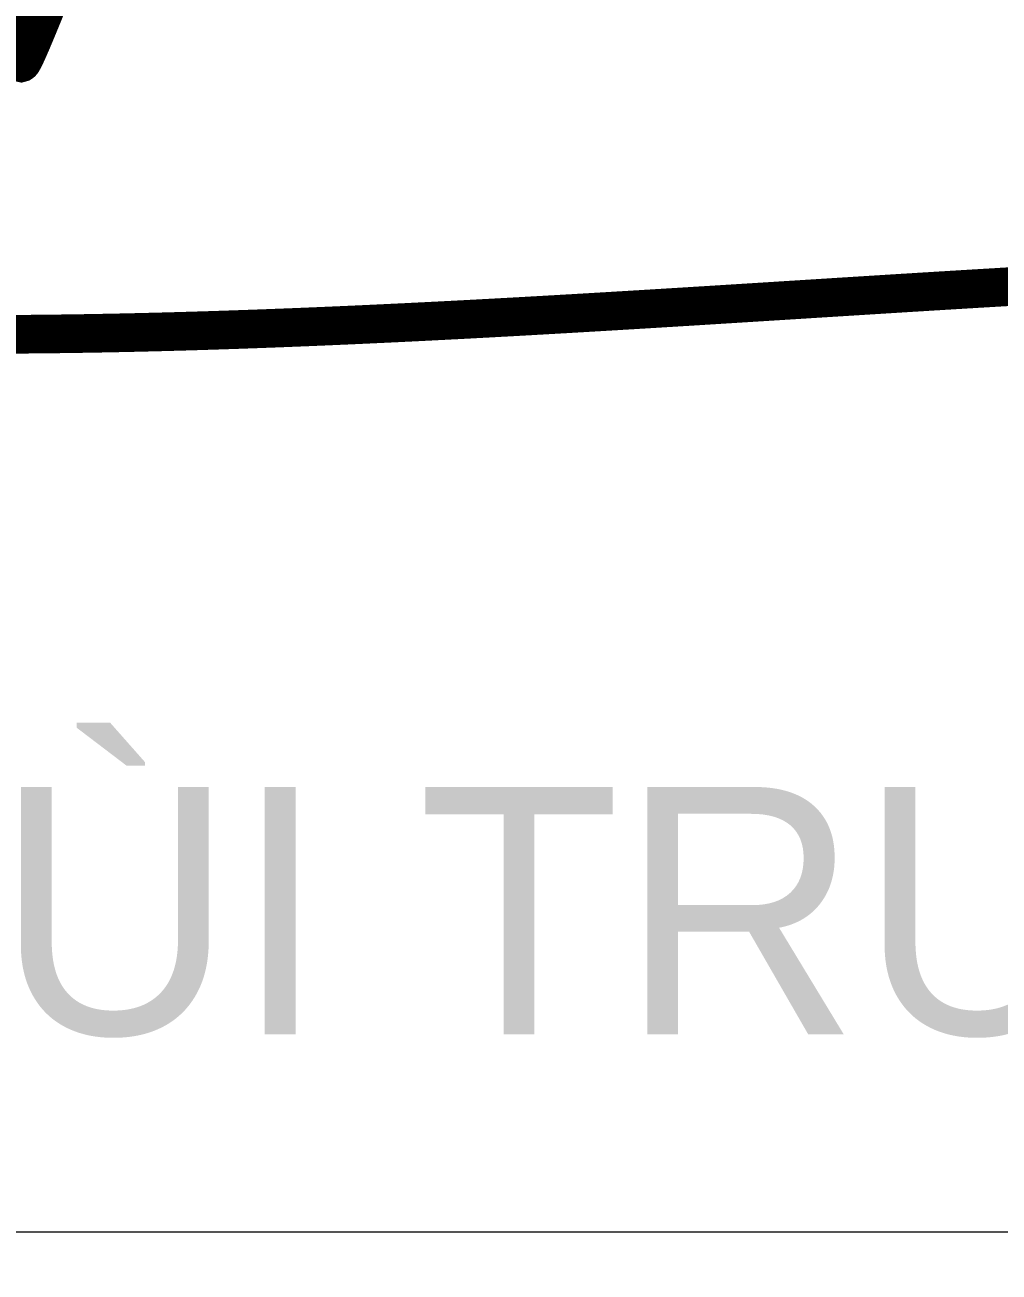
# Model space of a CAD drawing. Header units: millimetres. Extents: x -182770 to 489476, y -561170 to -280028.
# Drawn here: x -30519.6 to -30204.6, y -520787.8 to -520384.4 of the extents above; entities that cross this region are included whole.
import ezdxf
from ezdxf.enums import TextEntityAlignment as Align

# ---------------------------------------------------------------- set-up
doc = ezdxf.new("R2010")
doc.units = ezdxf.units.MM
doc.header["$MEASUREMENT"] = 0
for name, color, linetype, lineweight in [('ISO', 153, 'Continuous', 13), ('Khungten_LCDI', 7, 'Continuous', 5), ('LC ISO', 153, 'Continuous', 13), ('LC Net thay', 63, 'Continuous', 25), ('LC Text1', 3, 'Continuous', 20)]:
    doc.layers.add(name, color=color, linetype=linetype, lineweight=lineweight)
doc.styles.add('Khungten', font='VHAVAN.TTF', dxfattribs={"width": 0.9, "height": 5000})
doc.styles.add('LC 1', font='VHAVANB.TTF')
doc.styles.add('Title', font='VHBLACK.TTF', dxfattribs={"width": 0.8})
doc.styles.add('VNAVANTH', font='VHAVANB.TTF', dxfattribs={"width": 0.6})

# ---------------------------------------------------------------- blocks, each defined once
blk = doc.blocks.new('Mr. Giang')
at = {"layer": 'LC ISO', "const_width": 50}
for points in [[(1082.078962507378, 229.1612166476223), (1081.832122151413, 227.1913895410669), (1081.567306426012, 225.2051223751068), (1081.283912139526, 223.2018199735717), (1080.981336100314, 221.1808871602756), (1080.572569477845, 218.6128868013183), (1080.316371272905, 217.0840084217085), (1079.9543647927, 215.0097026074917), (1079.574478864103, 212.9220045664973), (1079.178242768714, 210.8241184053994), (1078.76718578812, 208.7192482308436), (1078.342837203925, 206.6105981495176), (1077.906726297723, 204.5013722680518), (1077.460382351111, 202.3947746931348), (1077.005334645681, 200.294009531412), (1076.543112463033, 198.2022808895424), (1076.075245084764, 196.1227928741996), (1075.603261792466, 194.0587495920292), (1075.128691867733, 192.0133551497054), (1074.653064592169, 189.9898136538866), (1074.177909247366, 187.9913292112475), (1073.70475511492, 186.0211059284181), (1073.23513147643, 184.0823479120868), (1072.770567613484, 182.1782592688995), (1072.312592807685, 180.3120441055292), (1071.862736340627, 178.4869065286358), (1071.42252749391, 176.7060506448779), (1070.993495549122, 174.9726805609016), (1070.577169787864, 173.290000383395), (1070.175079491734, 171.6612142190172), (1069.788753942323, 170.0895261743987), (1069.419722421233, 168.5781403562425), (1069.069514210054, 167.1302608711793), (1068.739658590385, 165.749091825883), (1068.43168484382, 164.4378373269982), (1068.147122251958, 163.1997014812138), (1067.887500096396, 162.0378883951886), (1067.654347658728, 160.955602175568), (1067.422930459875, 159.8235844376526), (1067.2733688161, 159.0419750361336), (1067.126978379117, 158.2133820139883), (1067.009668888846, 157.4692235398868), (1066.921085476269, 156.808453377647), (1066.860873272376, 156.2300252910423), (1066.82867740815, 155.7328930438906), (1066.82414301458, 155.31601039995), (1066.846915222648, 154.9783311230394), (1066.896639163341, 154.7188089769467), (1066.972959967647, 154.5363977254744), (1067.07552276655, 154.4300511323963), (1067.203972691034, 154.3987229615161), (1067.357954872089, 154.4413669766356), (1067.537114440697, 154.5569369415441), (1067.741096527848, 154.7443866200292), (1067.969546264522, 155.0026697758946), (1068.222108781712, 155.3307401729277), (1068.498429210396, 155.7275515749179), (1068.798152681569, 156.1920577456814), (1069.120924326207, 156.7232124489788), (1069.466389275304, 157.3199694486263), (1069.83419265984, 157.9812825084132), (1070.223979610803, 158.7061053921277), (1070.63539525918, 159.4933918635723), (1071.068084735958, 160.3420956865499), (1071.521693172118, 161.2511706248201), (1071.995865698651, 162.2195704422145), (1072.490247446535, 163.2462489024933), (1073.004483546769, 164.3301597694869), (1073.538219130326, 165.470256806956), (1074.091099328198, 166.6654937787174), (1074.662769271369, 167.9148244485599), (1075.252874090826, 169.2172025802565), (1075.861058917553, 170.5715819376254), (1076.486968882541, 171.9769162844689), (1077.130249116767, 173.4321593845472), (1077.790544751223, 174.9362650016769), (1078.467500916895, 176.4881868996463), (1079.16076274477, 178.0868788422584), (1079.869975365827, 179.7312945932876), (1080.594783911059, 181.4203879165507), (1081.334833511451, 183.1531125758213), (1082.089769297983, 184.9284223349034), (1082.859236401642, 186.7452709575849), (1083.642879953422, 188.6026122076677), (1084.440345084302, 190.499399848941), (1085.251276925268, 192.4345876452082), (1086.075320607309, 194.4071293602566), (1086.912121261407, 196.4159787578605), (1087.761324018549, 198.4600896018524), (1088.622574009724, 200.5384156559904), (1089.495516365915, 202.6499106840927), (1090.379796218105, 204.7935284499335), (1091.275058697287, 206.9682227173291), (1092.180948934439, 209.1729472500545), (1093.097112060555, 211.4066558119114), (1094.023193206613, 213.6683021666893), (1094.958837503602, 215.9568400781905), (1095.90369008251, 218.2712233102033), (1096.85739607432, 220.6104056265164), (1097.81960061002, 222.9733407909321), (1098.789948820597, 225.3589825672536), (1099.768085837028, 227.7662847192409), (1100.753656790309, 230.1942010107251)], [(1042.641927763303, -196.9960893671523), (1053.276533005192, -196.9413399229088), (1063.919496347768, -196.8732804758765), (1074.570690287615, -196.7920533717115), (1085.229987321323, -196.6978009560553), (1095.897259945486, -196.5906655745639), (1106.572380656686, -196.4707895728934), (1117.255221951513, -196.3383152966853), (1127.945656326556, -196.1933850915811), (1138.643556278399, -196.0361413032369), (1149.348794303638, -195.8667262773088), (1160.061242898857, -195.6852823594527), (1170.780774560641, -195.4919518952956), (1181.507261785584, -195.2868772305083), (1192.240577070272, -195.070200710732), (1202.980592911292, -194.842064681623), (1213.727181805236, -194.6026114888227), (1224.480216248689, -194.3519834779872), (1235.239568738238, -194.090322994758), (1246.005111770475, -193.8177723847912), (1256.776717841985, -193.5344739937427), (1267.554259449356, -193.2405701672542), (1278.337609089183, -192.9362032509671), (1289.126639258044, -192.621515590552), (1299.921222452536, -192.2966495316505), (1310.721231169242, -191.961747419904), (1321.526537904756, -191.6169516009686), (1332.337015155659, -191.2624044205004), (1343.152535418543, -190.8982482241263), (1353.972971189996, -190.5246253575315), (1364.798194966606, -190.1416781663429), (1375.628079244962, -189.7495489962166), (1386.46249652165, -189.3483801927941), (1397.301319293259, -188.9383141017315), (1408.144420056382, -188.5194930686848), (1418.991671307602, -188.0920594392956), (1429.842945543507, -187.6561555592198), (1440.69811526069, -187.211923774099), (1451.557052955734, -186.7595064295892), (1462.419631125231, -186.2990458713466), (1473.285722265766, -185.830684444998), (1484.15519887393, -185.3545644962142), (1495.027933446312, -184.870828370651), (1505.903798479496, -184.3796184139355), (1516.782666470073, -183.8810769717384), (1527.664409914632, -183.375346389701), (1538.548901309761, -182.862569013465), (1549.436013152048, -182.3428871886863), (1560.325617938081, -181.816443261021), (1571.217588164447, -181.2833795761107), (1582.111796327736, -180.7438384796114), (1593.008114924534, -180.1979623171792), (1603.906416451431, -179.6458934344409), (1614.806573405018, -179.0877741770673), (1625.708458281879, -178.5237468907144), (1636.611943578606, -177.9539539210091), (1647.51690179178, -177.3785376136075), (1658.423205417999, -176.7976403141656), (1669.330726953845, -176.211404368325), (1680.239338895906, -175.6199721217563), (1691.148913740773, -175.0234859200864), (1702.059323985035, -174.4220881089714), (1712.970442125279, -173.8159210340673), (1723.88214065809, -173.2051270410302), (1734.79429208006, -172.5898484754871), (1745.70676888778, -171.9702276831085), (1756.619443577831, -171.3464070095361), (1767.532188646805, -170.7185288004111), (1778.444876591289, -170.0867354014044), (1789.357379907877, -169.4511691581429), (1800.269571093148, -168.8119724162971), (1811.181322643697, -168.1692875215085), (1822.092507056113, -167.5232568194187), (1833.002996826977, -166.8740226556984), (1843.912664452884, -166.2217273759743), (1854.821382430422, -165.5665133259026), (1865.729023256175, -164.9085228511394), (1876.635459426732, -164.2478982973407), (1887.540563438684, -163.5847820101335), (1898.44420778862, -162.9193163351883), (1909.346264973126, -162.2516436181613), (1920.246607488789, -161.5819062046794), (1931.145107832202, -160.9102464403986), (1942.041638499948, -160.2368066709751), (1952.936071988617, -159.5617292420502), (1963.828280794798, -158.8851564992947), (1974.718137415079, -158.2072307883354), (1985.605514346051, -157.5280944548285), (1996.490284084295, -156.84788984443), (2007.372319126407, -156.1667593027814), (2018.251491968971, -155.4848451755388), (2029.127675108575, -154.8022898083582), (2040.000741041811, -154.1192355468811), (2050.870562265263, -153.4358247367491), (2061.73701127552, -152.7521997236327), (2069.156364800001, -152.2852607999957), (2083.459375833572, -151.3848805354501), (2094.315357423839, -150.7014850539708), (2105.16802388939, -150.0184694858035), (2116.017492479725, -149.3359868512634), (2126.863880444344, -148.6541901707242), (2137.707305032745, -147.9732324645156), (2148.54788349443, -147.2932667529967), (2159.385733078892, -146.6144460564974), (2170.220971035636, -145.9369233953912), (2181.053714614158, -145.2608517899935), (2191.884081063956, -144.5863842606777), (2202.712187634534, -143.9136738277739), (2213.538151575387, -143.2428735116409), (2224.362090136015, -142.5741363326088), (2235.184120565915, -141.9076153110509), (2246.004360114592, -141.2434634672827), (2256.822926031538, -140.5818338216777), (2267.639935566258, -139.9228793945658), (2278.45550596825, -139.266753206306), (2289.26975448701, -138.6136082772282), (2300.082798372037, -137.9635976277059), (2310.894754872836, -137.3168742780545), (2321.7057412389, -136.6735912486474), (2332.515874719727, -136.0339015598147), (2343.325272564824, -135.3979582319007), (2354.134052023684, -134.7659142852644), (2364.942330345806, -134.1379227402649)]]:
    blk.add_lwpolyline(points, dxfattribs=at)
blk = doc.blocks.new('lcdi fix')
at = {"layer": 'Khungten_LCDI', "color": 9, "lineweight": 15}
for points in [[(36750.02502495137, -1521.876888302984), (40449.99980574933, -1521.876888302984), (40449.99980574933, 446.3150240202522), (36750.02502495137, 446.3150240202522)], [(36750.02502495137, -1521.876888302984), (40449.99980563012, -1521.876888302984), (40449.99980563012, -3535.499688288095), (36750.02502495137, -3535.499688288095)]]:
    blk.add_lwpolyline(points, close=True, dxfattribs=at)
at = {"layer": 'ISO', "xscale": 0.5, "yscale": 0.5, "zscale": 0.5}
blk.add_blockref('Mr. Giang', (37323.95860213445, -842.8215605093428), dxfattribs=at)
at = {"color": 7, "style": 'VNAVANTH'}
blk.add_text('ths. bïi tr\xadêng giang', height=159.9999958502171, dxfattribs=at).set_placement((38493.4382369825, -1394.128151668134), align=Align.CENTER)
at = {"color": 7, "style": 'Khungten', "width": 0.8}
for tag, p in [('REVISION', (39498.75271332351, -10746.30395446718)), ('NGAYHT', (39546.07422497955, -11609.37091637403))]:
    blk.add_attdef(tag, text='', height=199.998925739526, dxfattribs=at).set_placement(p, align=Align.CENTER)
at = {"layer": 'LC Text1', "color": 3, "style": 'LC 1', "width": 1.834005631990714}
for tag, p, p2 in [('TENBANVE1', (36912.65773373929, -8885.760238945484), (40339.14503431407, -8885.760238945484)), ('TENBANVE2', (36912.65773373929, -9562.465564332902), (40339.14503431407, -9562.465564332902))]:
    blk.add_attdef(tag, text='', height=249.9999935159642, dxfattribs=at).set_placement(p, p2, align=Align.FIT)
at = {"layer": 'LC Text1', "style": 'Title', "width": 0.7}
blk.add_attdef('SOBANVE', text='', height=249.9999935159641, dxfattribs=at).set_placement((39561.98232412425, -13896.18071823567), align=Align.CENTER)

msp = doc.modelspace()

# ---------------------------------------------------------------- block references
at = {"layer": 'LC Net thay', "xscale": 0.5000000000000013, "yscale": 0.5000000000000013, "zscale": 0.5000000000000013}
msp.add_blockref('lcdi fix', (-49449.58092315066, -520013.8014171073), dxfattribs=at)

doc.saveas('drawing.dxf')
